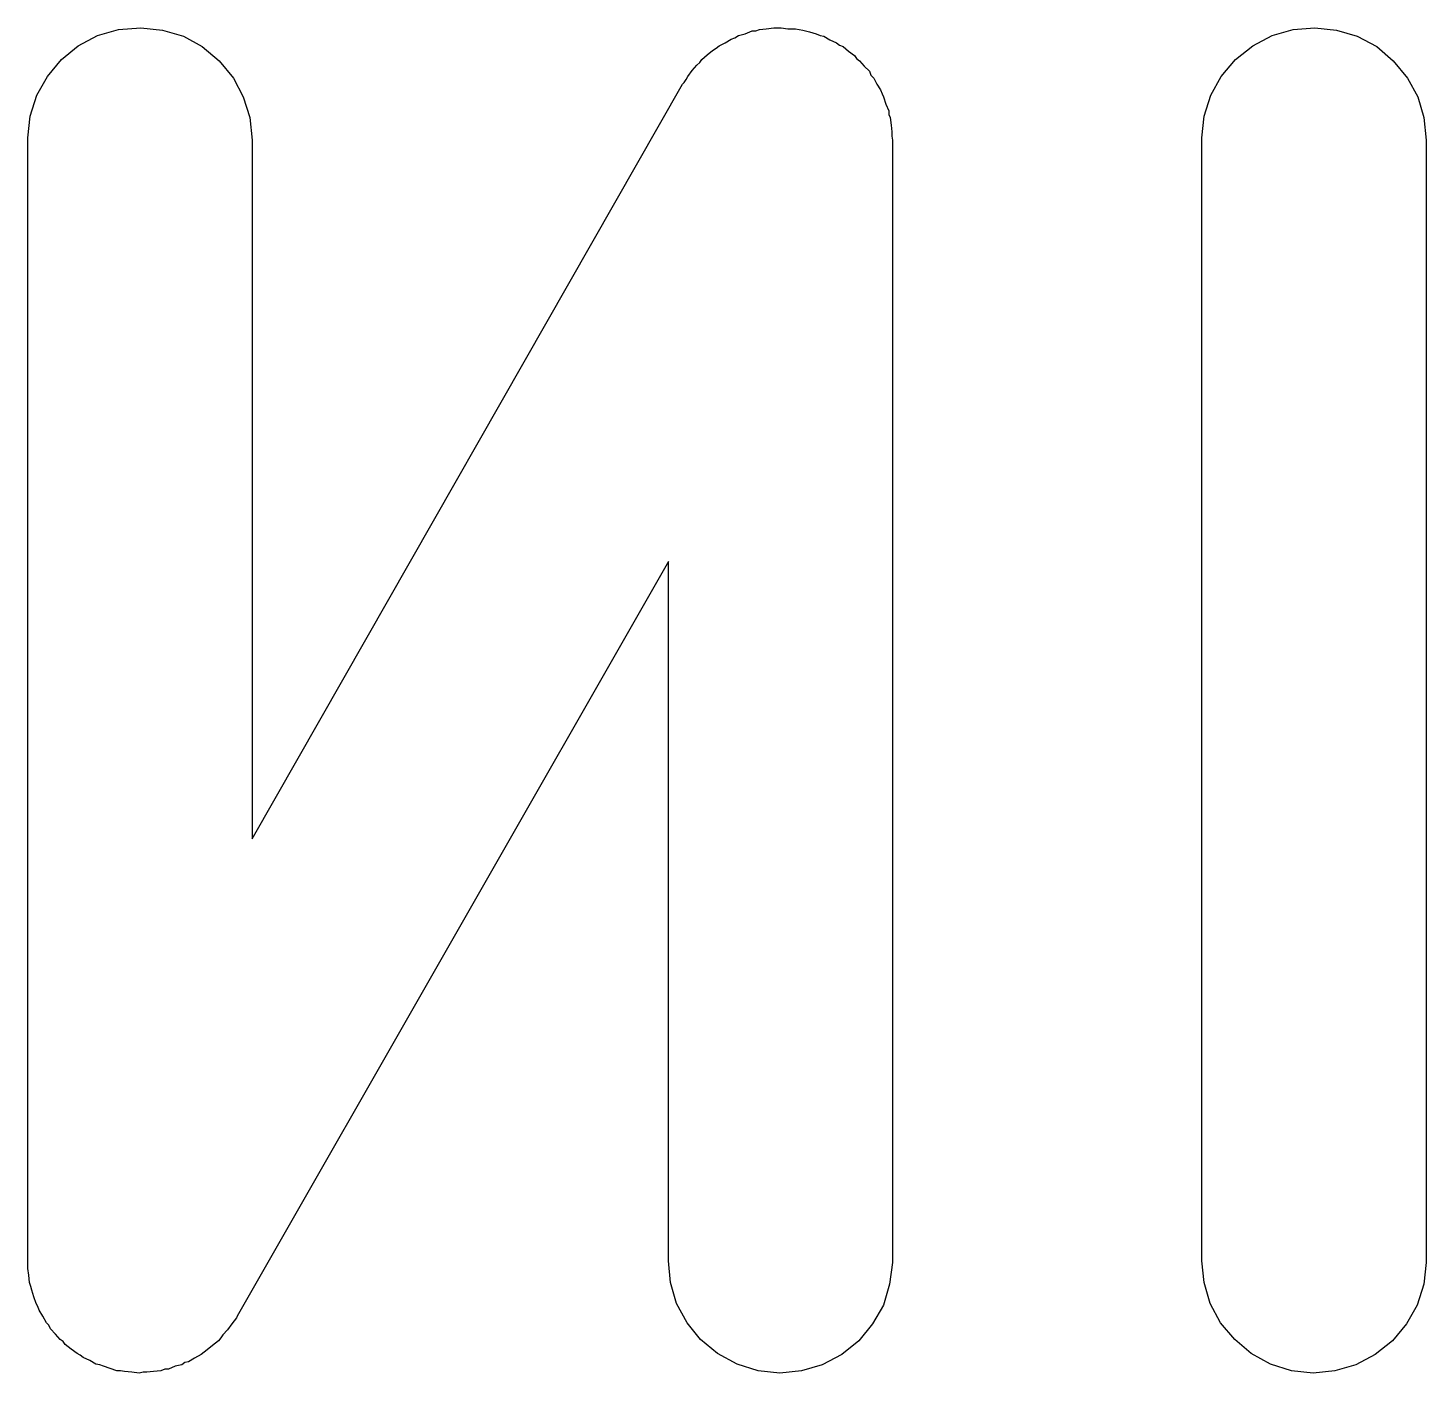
# Model space of a CAD drawing. Extents: x 160.2 to 226.8, y -124.8 to -85.
# Drawn here: x 194.029 to 195.9, y -112.229 to -110.429 of the extents above; entities that cross this region are included whole.
import ezdxf

# ---------------------------------------------------------------- set-up
doc = ezdxf.new("R2010")
doc.units = 0
doc.layers.add('BLACK', color=7, linetype='CONTINUOUS')

msp = doc.modelspace()

# ---------------------------------------------------------------- linework, layer by layer
at = {"layer": 'BLACK', "linetype": 'CONTINUOUS'}
for p, q in [((194.096, -110.453), (194.122, -110.439)), ((194.122, -110.439), (194.15, -110.431)), ((194.15, -110.431), (194.18, -110.429)), ((194.18, -110.429), (194.209, -110.432)), ((194.209, -110.432), (194.237, -110.44)), ((194.237, -110.44), (194.262, -110.454)), ((194.962, -110.449), (194.97, -110.444)), ((194.97, -110.444), (194.975, -110.442)), ((194.975, -110.442), (194.98, -110.439)), ((194.98, -110.439), (194.989, -110.437)), ((194.989, -110.437), (194.998, -110.433)), ((194.998, -110.433), (195.003, -110.433)), ((195.003, -110.433), (195.008, -110.431)), ((195.008, -110.431), (195.017, -110.43)), ((195.017, -110.43), (195.027, -110.429)), ((195.027, -110.429), (195.032, -110.429)), ((195.032, -110.429), (195.037, -110.429)), ((195.037, -110.429), (195.046, -110.43)), ((195.046, -110.43), (195.056, -110.43)), ((195.056, -110.43), (195.061, -110.431)), ((195.061, -110.431), (195.066, -110.432)), ((195.066, -110.432), (195.075, -110.434)), ((195.075, -110.434), (195.084, -110.437)), ((195.084, -110.437), (195.089, -110.439)), ((195.089, -110.439), (195.094, -110.44)), ((195.094, -110.44), (195.102, -110.445)), ((195.102, -110.445), (195.111, -110.449)), ((195.668, -110.453), (195.694, -110.439)), ((195.694, -110.439), (195.722, -110.431)), ((195.722, -110.431), (195.751, -110.429)), ((195.751, -110.429), (195.78, -110.432)), ((195.78, -110.432), (195.808, -110.44)), ((195.808, -110.44), (195.834, -110.454)), ((194.074, -110.471), (194.096, -110.453)), ((194.262, -110.454), (194.285, -110.473)), ((194.938, -110.465), (194.945, -110.459)), ((194.945, -110.459), (194.95, -110.456)), ((194.95, -110.456), (194.954, -110.453)), ((194.954, -110.453), (194.962, -110.449)), ((195.111, -110.449), (195.115, -110.452)), ((195.115, -110.452), (195.12, -110.454)), ((195.12, -110.454), (195.127, -110.46)), ((195.127, -110.46), (195.135, -110.466)), ((195.645, -110.471), (195.668, -110.453)), ((195.834, -110.454), (195.856, -110.473)), ((194.055, -110.494), (194.074, -110.471)), ((194.285, -110.473), (194.304, -110.496)), ((194.918, -110.486), (194.924, -110.479)), ((194.924, -110.479), (194.928, -110.475)), ((194.928, -110.475), (194.931, -110.471)), ((194.931, -110.471), (194.938, -110.465)), ((195.135, -110.466), (195.138, -110.47)), ((195.138, -110.47), (195.142, -110.473)), ((195.142, -110.473), (195.148, -110.48)), ((195.148, -110.48), (195.155, -110.487)), ((195.626, -110.494), (195.645, -110.471)), ((195.856, -110.473), (195.875, -110.496)), ((194.041, -110.519), (194.055, -110.494)), ((194.304, -110.496), (194.317, -110.521)), ((194.907, -110.502), (194.91, -110.498)), ((194.91, -110.498), (194.912, -110.494)), ((194.912, -110.494), (194.918, -110.486)), ((195.155, -110.487), (195.157, -110.492)), ((195.157, -110.492), (195.161, -110.496)), ((195.161, -110.496), (195.165, -110.504)), ((195.612, -110.519), (195.626, -110.494)), ((195.875, -110.496), (195.889, -110.521)), ((194.032, -110.547), (194.041, -110.519)), ((194.329, -111.514), (194.905, -110.504)), ((194.905, -110.504), (194.907, -110.502)), ((195.165, -110.504), (195.17, -110.512)), ((195.17, -110.512), (195.172, -110.517)), ((195.172, -110.517), (195.174, -110.521)), ((195.603, -110.547), (195.612, -110.519)), ((194.317, -110.521), (194.326, -110.549)), ((195.174, -110.521), (195.177, -110.531)), ((195.177, -110.531), (195.181, -110.54)), ((195.889, -110.521), (195.897, -110.549)), ((194.029, -110.576), (194.032, -110.547)), ((194.326, -110.549), (194.329, -110.579)), ((195.181, -110.54), (195.181, -110.545)), ((195.181, -110.545), (195.183, -110.549)), ((195.183, -110.549), (195.184, -110.559)), ((195.6, -110.576), (195.603, -110.547)), ((195.897, -110.549), (195.9, -110.579)), ((194.029, -110.579), (194.029, -110.576)), ((195.184, -110.559), (195.185, -110.568)), ((195.185, -110.568), (195.185, -110.574)), ((195.185, -110.574), (195.186, -110.579)), ((195.6, -110.579), (195.6, -110.576)), ((194.029, -112.079), (194.029, -110.579)), ((194.329, -110.579), (194.329, -111.514)), ((195.186, -110.579), (195.186, -112.079)), ((195.6, -112.079), (195.6, -110.579)), ((195.9, -110.579), (195.9, -112.079)), ((194.886, -111.143), (194.309, -112.153)), ((194.886, -112.079), (194.886, -111.143)), ((194.029, -112.084), (194.029, -112.079)), ((194.029, -112.089), (194.029, -112.084)), ((194.03, -112.098), (194.029, -112.089)), ((194.889, -112.108), (194.886, -112.079)), ((195.186, -112.081), (195.182, -112.11)), ((195.186, -112.079), (195.186, -112.081)), ((195.603, -112.108), (195.6, -112.079)), ((195.9, -112.081), (195.897, -112.11)), ((195.9, -112.079), (195.9, -112.081)), ((194.031, -112.108), (194.03, -112.098)), ((194.033, -112.113), (194.031, -112.108)), ((194.897, -112.136), (194.889, -112.108)), ((195.182, -112.11), (195.174, -112.138)), ((195.611, -112.136), (195.603, -112.108)), ((195.897, -112.11), (195.888, -112.138)), ((194.034, -112.118), (194.033, -112.113)), ((194.037, -112.127), (194.034, -112.118)), ((194.04, -112.136), (194.037, -112.127)), ((194.042, -112.14), (194.04, -112.136)), ((194.044, -112.145), (194.042, -112.14)), ((194.049, -112.153), (194.044, -112.145)), ((194.911, -112.162), (194.897, -112.136)), ((195.174, -112.138), (195.159, -112.163)), ((195.625, -112.162), (195.611, -112.136)), ((195.888, -112.138), (195.874, -112.163)), ((194.054, -112.162), (194.049, -112.153)), ((194.057, -112.165), (194.054, -112.162)), ((194.059, -112.17), (194.057, -112.165)), ((194.302, -112.163), (194.296, -112.171)), ((194.305, -112.159), (194.302, -112.163)), ((194.308, -112.155), (194.305, -112.159)), ((194.309, -112.153), (194.308, -112.155)), ((194.929, -112.184), (194.911, -112.162)), ((195.159, -112.163), (195.141, -112.186)), ((195.644, -112.184), (195.625, -112.162)), ((195.874, -112.163), (195.855, -112.186)), ((194.066, -112.177), (194.059, -112.17)), ((194.072, -112.184), (194.066, -112.177)), ((194.076, -112.187), (194.072, -112.184)), ((194.287, -112.182), (194.284, -112.186)), ((194.29, -112.178), (194.287, -112.182)), ((194.296, -112.171), (194.29, -112.178)), ((194.952, -112.203), (194.929, -112.184)), ((195.666, -112.203), (195.644, -112.184)), ((194.079, -112.191), (194.076, -112.187)), ((194.087, -112.197), (194.079, -112.191)), ((194.095, -112.203), (194.087, -112.197)), ((194.099, -112.205), (194.095, -112.203)), ((194.265, -112.201), (194.261, -112.204)), ((194.269, -112.198), (194.265, -112.201)), ((194.276, -112.192), (194.269, -112.198)), ((194.284, -112.186), (194.276, -112.192)), ((194.978, -112.217), (194.952, -112.203)), ((195.141, -112.186), (195.118, -112.204)), ((195.692, -112.217), (195.666, -112.203)), ((195.855, -112.186), (195.832, -112.204)), ((194.103, -112.208), (194.099, -112.205)), ((194.112, -112.212), (194.103, -112.208)), ((194.12, -112.217), (194.112, -112.212)), ((194.125, -112.218), (194.12, -112.217)), ((194.13, -112.22), (194.125, -112.218)), ((194.139, -112.223), (194.13, -112.22)), ((194.226, -112.22), (194.217, -112.224)), ((194.235, -112.218), (194.226, -112.22)), ((194.239, -112.215), (194.235, -112.218)), ((194.244, -112.214), (194.239, -112.215)), ((194.252, -112.209), (194.244, -112.214)), ((194.261, -112.204), (194.252, -112.209)), ((195.006, -112.226), (194.978, -112.217)), ((195.092, -112.218), (195.064, -112.226)), ((195.118, -112.204), (195.092, -112.218)), ((195.72, -112.226), (195.692, -112.217)), ((195.806, -112.218), (195.778, -112.226)), ((195.832, -112.204), (195.806, -112.218)), ((194.148, -112.226), (194.139, -112.223)), ((194.153, -112.226), (194.148, -112.226)), ((194.158, -112.227), (194.153, -112.226)), ((194.168, -112.228), (194.158, -112.227)), ((194.178, -112.229), (194.168, -112.228)), ((194.183, -112.228), (194.178, -112.229)), ((194.188, -112.228), (194.183, -112.228)), ((194.197, -112.227), (194.188, -112.228)), ((194.207, -112.226), (194.197, -112.227)), ((194.212, -112.224), (194.207, -112.226)), ((194.217, -112.224), (194.212, -112.224)), ((195.035, -112.229), (195.006, -112.226)), ((195.064, -112.226), (195.035, -112.229)), ((195.749, -112.229), (195.72, -112.226)), ((195.778, -112.226), (195.749, -112.229))]:
    msp.add_line(p, q, dxfattribs=at)

doc.saveas('drawing.dxf')
